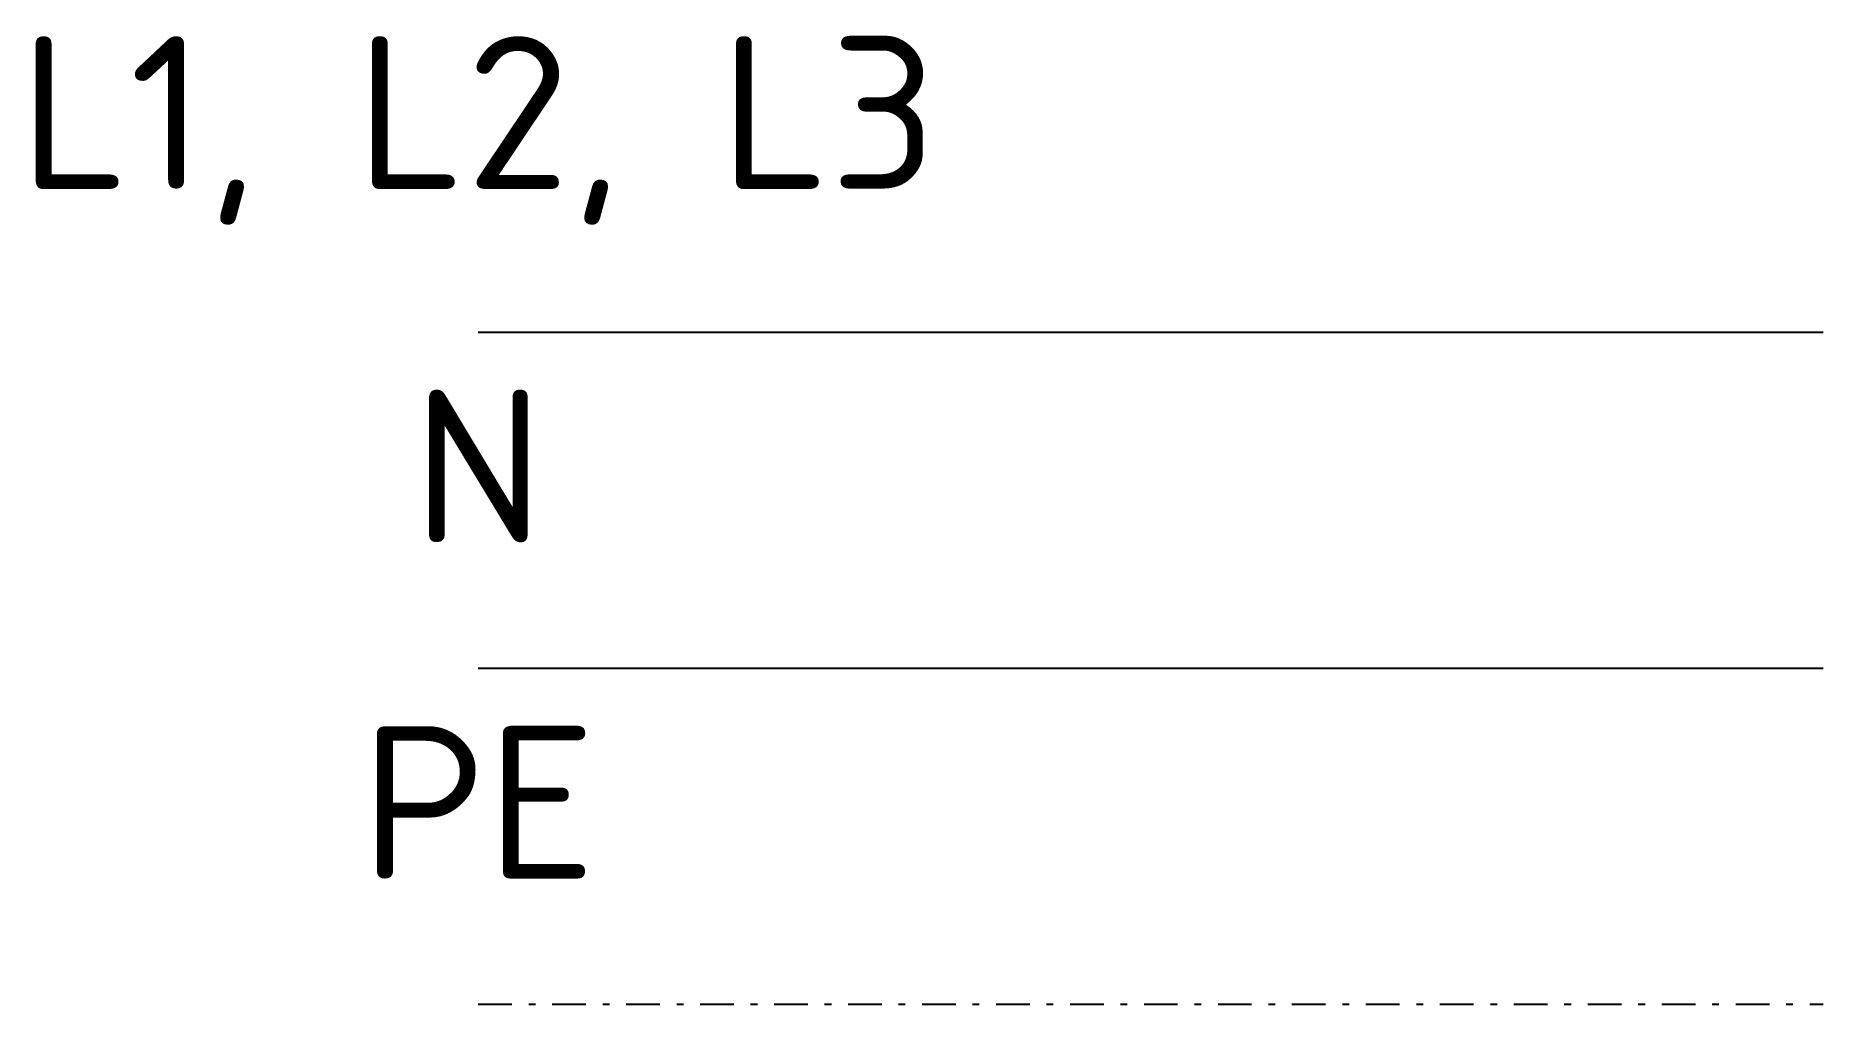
# Model space of a CAD drawing. Header units: millimetres. Extents: x 2615 to 2642, y 1851 to 1978.
# Drawn here: x 2615.21 to 2641.79, y 1963.94 to 1978.35 of the extents above; entities outside this region: 1.
import ezdxf

# ---------------------------------------------------------------- set-up
doc = ezdxf.new("R2010")
doc.units = ezdxf.units.MM
doc.linetypes.add('DASHDOT', pattern=[1, 0.5, -0.25, 0, -0.25])
doc.layers.add('TABLE', color=7, linetype='Continuous', lineweight=25)
doc.styles.get("Standard").update_dxf_attribs({"font": 'arial.ttf'})

msp = doc.modelspace()

# ---------------------------------------------------------------- linework, layer by layer
at = {"layer": 'TABLE', "linetype": 'Continuous'}
for p, q in [((2621.789, 1973.939), (2641.789, 1973.939)), ((2621.789, 1968.939), (2641.789, 1968.939))]:
    msp.add_line(p, q, dxfattribs=at)
at = {"layer": 'TABLE', "linetype": 'DASHDOT'}
msp.add_line((2621.789, 1963.939), (2641.789, 1963.939), dxfattribs=at)
at = {"layer": 'TABLE', "linetype": 'Continuous'}
msp.add_lwpolyline([(2621.789, 1854.94), (2621.789, 1852.94), (2623.789, 1852.94), (2623.789, 1850.94), (2626.789, 1853.94), (2623.789, 1856.94), (2623.789, 1854.94)], close=True, dxfattribs=at)

# ---------------------------------------------------------------- texts
at = {"layer": 'TABLE', "char_height": 2.27377, "attachment_point": 5}
for s, insert, width in [('\\C7;\\fISOCPEUR|b0|i0|;\\H2.2737699598074;L1, L2, L3', (2621.789, 1976.939), 14.78079), ('\\C7;\\fISOCPEUR|b0|i0|;\\H2.2737699598074;N', (2621.789, 1971.939), 3.18451), ('\\C7;\\fISOCPEUR|b0|i0|;\\H2.2737699598074;PE', (2621.789, 1966.939), 4.77617)]:
    msp.add_mtext(s, dxfattribs=dict(at, insert=insert, width=width))

doc.saveas('drawing.dxf')
